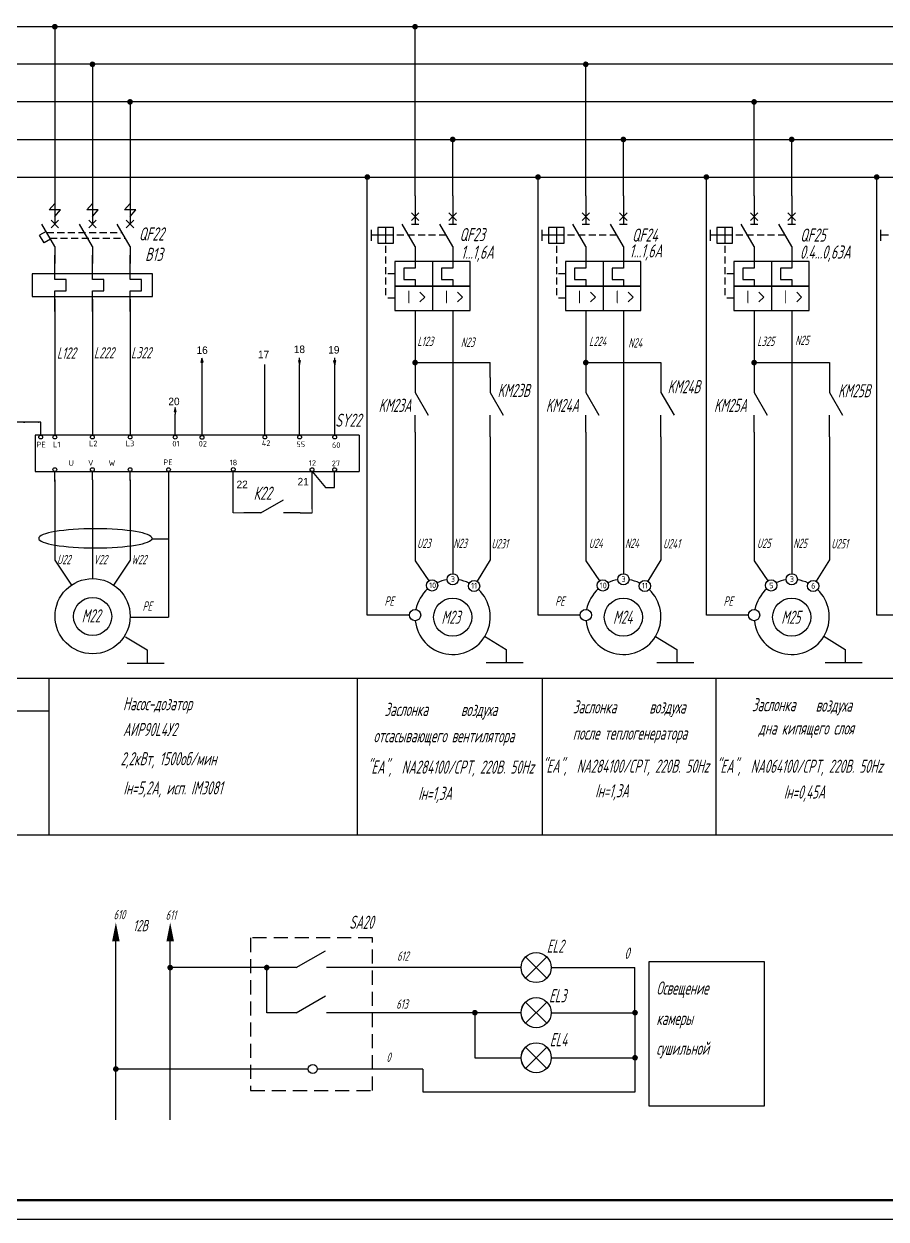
# Model space of a CAD drawing. Header units: millimetres. Extents: x 294 to 6216, y -3442 to 2720.
# Drawn here: x 538.6 to 767.9, y 215.3 to 533.3 of the extents above; entities that cross this region are included whole.
import ezdxf

# ---------------------------------------------------------------- set-up
doc = ezdxf.new("R2010")
doc.units = ezdxf.units.MM
doc.header["$LTSCALE"] = 15
for name, pattern in [('DOT', [0.25, 0, -0.25]), ('HIDDEN', [0.375, 0.25, -0.125]), ('HIDDEN2', [0.1875, 0.125, -0.0625]), ('K5LT_BASIC', [0])]:
    doc.linetypes.add(name, pattern=pattern)
doc.layers.add('0.35 TEXT', color=7, linetype='Continuous', lineweight=35)
doc.layers.add('LWT 0.6', color=7, linetype='Continuous', lineweight=50)
for name, color, linetype in [('2DE_SWN', 7, 'Continuous'), ('ШТРИХОВАЯ', 7, 'HIDDEN'), ('ШТРИХОВАЯ 2', 7, 'HIDDEN2')]:
    doc.layers.add(name, color=color, linetype=linetype)
doc.styles.add('33', font='gost.shx', dxfattribs={"width": 0.75, "oblique": 15, "height": 2.5})
doc.styles.add('34', font='gost.shx', dxfattribs={"width": 0.75, "oblique": 15, "height": 3.5})
doc.styles.add('OPIS', font='TXT.SHX', dxfattribs={"height": 1.5})
doc.styles.add('OPSI', font='ISI-ROMANS_PL.SHX', dxfattribs={"height": 1.5})

# ---------------------------------------------------------------- blocks, each defined once
blk = doc.blocks.new('Реле тепловое 3 ф')
at = {"linetype": 'K5LT_BASIC'}
for p, q in [((0, -6.5), (0, 0)), ((10, -6.5), (10, 0)), ((20, -6.5), (20, 0)), ((6, -5), (-6, -5)), ((-6, -5), (-6, -11)), ((16, -5), (4, -5)), ((26, -5), (14, -5)), ((26, -11), (26, -5)), ((3, -6.5), (0, -6.5)), ((0, -9.5), (3, -9.5)), ((0, -15), (0, -9.5)), ((3, -9.5), (3, -6.5)), ((13, -6.5), (10, -6.5)), ((10, -9.5), (13, -9.5)), ((10, -15), (10, -9.5)), ((13, -9.5), (13, -6.5)), ((23, -6.5), (20, -6.5)), ((20, -9.5), (23, -9.5)), ((20, -15), (20, -9.5)), ((23, -9.5), (23, -6.5)), ((-6, -11), (6, -11)), ((4, -11), (16, -11)), ((14, -11), (26, -11))]:
    blk.add_line(p, q, dxfattribs=at)
blk = doc.blocks.new('STRZALKA')
h = blk.add_hatch(color=256)
h.dxf.hatch_style = 2
h.paths.add_polyline_path([(0.73, 0), (0.73, -0.28), (1.8, 0), (0.73, 0.28)])
blk.add_line((0.73, 0), (0, 0))
blk.add_lwpolyline([(1.8, 0), (0.73, 0.28), (0.73, -0.28)], close=True)
blk = doc.blocks.new('НР контакт')
at = {"linetype": 'K5LT_BASIC'}
for p, q in [((4.5, 0), (10.5, 3.46)), ((4.5, 0), (0, 0)), ((15, 0), (10.5, 0))]:
    blk.add_line(p, q, dxfattribs=at)

msp = doc.modelspace()

# ---------------------------------------------------------------- linework, layer by layer
for p, q in [((1437.65, 532.549, -0.02), (334.576, 532.549, -0.02)), ((1547.638, 532.549, -0.02), (394.377, 532.549, -0.02)), ((546.85, 532.549, -0.02), (546.864, 480.049, -0.02)), ((642.665, 487.549, -0.02), (642.658, 532.549, -0.02)), ((1437.65, 522.549, -0.02), (334.576, 522.549, -0.02)), ((1547.638, 522.549, -0.02), (394.377, 522.549, -0.02)), ((556.857, 522.549, -0.02), (556.864, 480.049, -0.02)), ((688.053, 487.549, -0.02), (688.046, 522.549, -0.02)), ((1437.65, 512.549, -0.02), (334.576, 512.549, -0.02)), ((1547.638, 512.549, -0.02), (394.377, 512.549, -0.02)), ((566.864, 512.549, -0.02), (566.864, 480.049, -0.02)), ((732.823, 487.549, -0.02), (732.817, 512.549, -0.02)), ((334.576, 502.549, -0.02), (1437.65, 502.549, -0.02)), ((394.377, 502.549, -0.02), (1547.638, 502.549, -0.02)), ((652.665, 487.549, -0.02), (652.665, 502.549, -0.02)), ((698.053, 487.549, -0.02), (698.053, 502.549, -0.02)), ((742.823, 487.549, -0.02), (742.823, 502.549, -0.02)), ((629.96, 375.992, -0.02), (629.96, 492.924, -0.02)), ((675.349, 375.992, -0.02), (675.349, 492.924, -0.02)), ((720.119, 375.992, -0.02), (720.119, 492.924, -0.02)), ((765.414, 375.992, -0.02), (765.414, 492.924, -0.02)), ((334.576, 492.549, -0.02), (1435.401, 492.549, -0.02)), ((405.206, 492.549, -0.02), (1547.638, 492.549, -0.02)), ((642.665, 487.549, -0.02), (642.665, 480.049, -0.02)), ((642.665, 487.549, -0.02), (642.665, 480.049, -0.02)), ((652.665, 487.549, -0.02), (652.665, 480.049, -0.02)), ((652.665, 487.549, -0.02), (652.665, 480.049, -0.02)), ((688.053, 487.549, -0.02), (688.053, 480.049, -0.02)), ((688.053, 487.549, -0.02), (688.053, 480.049, -0.02)), ((698.053, 487.549, -0.02), (698.053, 480.049, -0.02)), ((698.053, 487.549, -0.02), (698.053, 480.049, -0.02)), ((732.823, 487.549, -0.02), (732.823, 480.049, -0.02)), ((732.823, 487.549, -0.02), (732.823, 480.049, -0.02)), ((742.823, 487.549, -0.02), (742.823, 480.049, -0.02)), ((742.823, 487.549, -0.02), (742.823, 480.049, -0.02)), ((545.364, 483.799, -0.02), (546.864, 485.549, -0.02)), ((548.364, 483.799, -0.02), (545.364, 483.799, -0.02)), ((546.864, 482.049, -0.02), (548.364, 483.799, -0.02)), ((555.364, 483.799, -0.02), (556.864, 485.549, -0.02)), ((558.364, 483.799, -0.02), (555.364, 483.799, -0.02)), ((556.864, 482.049, -0.02), (558.364, 483.799, -0.02)), ((565.364, 483.799, -0.02), (566.864, 485.549, -0.02)), ((568.364, 483.799, -0.02), (565.364, 483.799, -0.02)), ((566.864, 482.049, -0.02), (568.364, 483.799, -0.02)), ((545.864, 479.049, -0.02), (547.864, 481.049, -0.02)), ((545.864, 481.049, -0.02), (547.864, 479.049, -0.02)), ((555.864, 479.049, -0.02), (557.864, 481.049, -0.02)), ((555.864, 481.049, -0.02), (557.864, 479.049, -0.02)), ((565.864, 479.049, -0.02), (567.864, 481.049, -0.02)), ((565.864, 481.049, -0.02), (567.864, 479.049, -0.02)), ((641.665, 481.008, -0.02), (643.665, 483.008, -0.02)), ((641.665, 483.008, -0.02), (643.665, 481.008, -0.02)), ((651.665, 481.008, -0.02), (653.665, 483.008, -0.02)), ((651.665, 483.008, -0.02), (653.665, 481.008, -0.02)), ((687.053, 481.008, -0.02), (689.053, 483.008, -0.02)), ((687.053, 483.008, -0.02), (689.053, 481.008, -0.02)), ((697.053, 481.008, -0.02), (699.053, 483.008, -0.02)), ((697.053, 483.008, -0.02), (699.053, 481.008, -0.02)), ((731.823, 481.008, -0.02), (733.823, 483.008, -0.02)), ((731.823, 483.008, -0.02), (733.823, 481.008, -0.02)), ((741.823, 481.008, -0.02), (743.823, 483.008, -0.02)), ((741.823, 483.008, -0.02), (743.823, 481.008, -0.02)), ((544.554, 478.049, -0.02), (542.824, 477.049, -0.02)), ((543.984, 475.049, -0.02), (542.824, 477.049, -0.02)), ((546.864, 474.049, -0.02), (543.404, 480.049, -0.02)), ((556.864, 474.049, -0.02), (553.404, 480.049, -0.02)), ((566.864, 474.049, -0.02), (563.404, 480.049, -0.02)), ((631.031, 475.567, -0.02), (631.031, 478.53, -0.02)), ((633.069, 477.049, -0.02), (631.031, 477.049, -0.02)), ((635.889, 477.049, -0.02), (632.716, 477.049, -0.02)), ((634.834, 479.167, -0.02), (634.834, 474.93, -0.02)), ((642.665, 474.049, -0.02), (639.205, 480.049, -0.02)), ((641.665, 480.049, -0.02), (643.665, 480.049, -0.02)), ((652.665, 474.049, -0.02), (649.205, 480.049, -0.02)), ((651.665, 480.049, -0.02), (653.665, 480.049, -0.02)), ((676.419, 475.567, -0.02), (676.419, 478.53, -0.02)), ((678.457, 477.049, -0.02), (676.419, 477.049, -0.02)), ((681.278, 477.049, -0.02), (678.104, 477.049, -0.02)), ((680.223, 479.167, -0.02), (680.223, 474.93, -0.02)), ((688.053, 474.049, -0.02), (684.593, 480.049, -0.02)), ((687.053, 480.049, -0.02), (689.053, 480.049, -0.02)), ((698.053, 474.049, -0.02), (694.593, 480.049, -0.02)), ((697.053, 480.049, -0.02), (699.053, 480.049, -0.02)), ((721.19, 475.567, -0.02), (721.19, 478.53, -0.02)), ((723.228, 477.049, -0.02), (721.19, 477.049, -0.02)), ((726.048, 477.049, -0.02), (722.874, 477.049, -0.02)), ((724.993, 479.167, -0.02), (724.993, 474.93, -0.02)), ((732.823, 474.049, -0.02), (729.363, 480.049, -0.02)), ((731.823, 480.049, -0.02), (733.823, 480.049, -0.02)), ((742.823, 474.049, -0.02), (739.363, 480.049, -0.02)), ((741.823, 480.049, -0.02), (743.823, 480.049, -0.02)), ((766.484, 475.567, -0.02), (766.484, 478.53, -0.02)), ((768.522, 477.049, -0.02), (766.484, 477.049, -0.02)), ((545.714, 476.049, -0.02), (543.984, 475.049, -0.02)), ((546.864, 474.049, -0.02), (546.864, 469.549, -0.02)), ((556.864, 474.049, -0.02), (556.864, 469.549, -0.02)), ((566.864, 474.049, -0.02), (566.864, 469.549, -0.02)), ((642.665, 474.049, -0.02), (642.665, 469.549, -0.02)), ((652.665, 474.049, -0.02), (652.665, 469.549, -0.02)), ((688.053, 474.049, -0.02), (688.053, 469.549, -0.02)), ((698.053, 474.049, -0.02), (698.053, 469.549, -0.02)), ((732.823, 474.049, -0.02), (732.823, 469.549, -0.02)), ((742.823, 474.049, -0.02), (742.823, 469.549, -0.02)), ((642.665, 468.299, -0.02), (639.665, 468.299, -0.02)), ((639.665, 468.299, -0.02), (639.665, 465.299, -0.02)), ((642.665, 469.549, -0.02), (642.665, 468.299, -0.02)), ((647.288, 470.049, -0.02), (647.288, 463.549, -0.02)), ((652.665, 468.299, -0.02), (649.665, 468.299, -0.02)), ((649.665, 468.299, -0.02), (649.665, 465.299, -0.02)), ((652.665, 469.549, -0.02), (652.665, 468.299, -0.02)), ((688.053, 468.299, -0.02), (685.053, 468.299, -0.02)), ((685.053, 468.299, -0.02), (685.053, 465.299, -0.02)), ((688.053, 469.549, -0.02), (688.053, 468.299, -0.02)), ((692.676, 470.049, -0.02), (692.676, 463.549, -0.02)), ((698.053, 468.299, -0.02), (695.053, 468.299, -0.02)), ((695.053, 468.299, -0.02), (695.053, 465.299, -0.02)), ((698.053, 469.549, -0.02), (698.053, 468.299, -0.02)), ((732.823, 468.299, -0.02), (729.823, 468.299, -0.02)), ((729.823, 468.299, -0.02), (729.823, 465.299, -0.02)), ((732.823, 469.549, -0.02), (732.823, 468.299, -0.02)), ((737.447, 470.049, -0.02), (737.447, 463.549, -0.02)), ((742.823, 468.299, -0.02), (739.823, 468.299, -0.02)), ((739.823, 468.299, -0.02), (739.823, 465.299, -0.02)), ((742.823, 469.549, -0.02), (742.823, 468.299, -0.02)), ((639.665, 465.299, -0.02), (642.665, 465.299, -0.02)), ((642.665, 465.299, -0.02), (642.665, 463.549, -0.02)), ((649.665, 465.299, -0.02), (652.665, 465.299, -0.02)), ((652.665, 465.299, -0.02), (652.665, 463.549, -0.02)), ((685.053, 465.299, -0.02), (688.053, 465.299, -0.02)), ((688.053, 465.299, -0.02), (688.053, 463.549, -0.02)), ((695.053, 465.299, -0.02), (698.053, 465.299, -0.02)), ((698.053, 465.299, -0.02), (698.053, 463.549, -0.02)), ((729.823, 465.299, -0.02), (732.823, 465.299, -0.02)), ((732.823, 465.299, -0.02), (732.823, 463.549, -0.02)), ((739.823, 465.299, -0.02), (742.823, 465.299, -0.02)), ((742.823, 465.299, -0.02), (742.823, 463.549, -0.02)), ((643.952, 461.937, -0.02), (645.266, 460.623, -0.02)), ((647.288, 463.549, -0.02), (647.288, 457.049, -0.02)), ((653.976, 461.937, -0.02), (655.291, 460.623, -0.02)), ((689.34, 461.937, -0.02), (690.655, 460.623, -0.02)), ((692.676, 463.549, -0.02), (692.676, 457.049, -0.02)), ((699.365, 461.937, -0.02), (700.679, 460.623, -0.02)), ((734.111, 461.937, -0.02), (735.425, 460.623, -0.02)), ((737.447, 463.549, -0.02), (737.447, 457.049, -0.02)), ((744.135, 461.937, -0.02), (745.449, 460.623, -0.02)), ((546.864, 460.049, -0.02), (546.864, 447.33, -0.02)), ((556.864, 460.049, -0.02), (556.864, 447.33, -0.02)), ((566.864, 460.049, -0.02), (566.864, 447.33, -0.02)), ((645.266, 460.623, -0.02), (643.952, 459.308, -0.02)), ((655.291, 460.623, -0.02), (653.976, 459.308, -0.02)), ((690.655, 460.623, -0.02), (689.34, 459.308, -0.02)), ((700.679, 460.623, -0.02), (699.365, 459.308, -0.02)), ((735.425, 460.623, -0.02), (734.111, 459.308, -0.02)), ((745.449, 460.623, -0.02), (744.135, 459.308, -0.02)), ((642.665, 457.049, -0.02), (642.665, 435.189, -0.02)), ((642.665, 457.049, -0.02), (642.665, 449.549, -0.02)), ((652.665, 457.049, -0.02), (652.665, 420.159, -0.02)), ((652.665, 457.049, -0.02), (652.665, 449.549, -0.02)), ((688.053, 457.049, -0.02), (688.053, 435.189, -0.02)), ((688.053, 457.049, -0.02), (688.053, 449.549, -0.02)), ((698.053, 457.049, -0.02), (698.053, 419.265, -0.02)), ((698.053, 457.049, -0.02), (698.053, 449.549, -0.02)), ((732.823, 457.049, -0.02), (732.823, 435.189, -0.02)), ((732.823, 457.049, -0.02), (732.823, 449.549, -0.02)), ((742.823, 457.049, -0.02), (742.823, 420.159, -0.02)), ((742.823, 457.049, -0.02), (742.823, 449.549, -0.02)), ((546.864, 447.33, -0.02), (546.864, 423.867, -0.02)), ((556.864, 447.33, -0.02), (556.864, 423.867, -0.02)), ((566.864, 447.33, -0.02), (566.864, 423.867, -0.02)), ((602.72, 423.867, -0.02), (602.72, 442.716, -0.02)), ((611.951, 423.861, -0.02), (611.951, 442.482, -0.02)), ((621.276, 443.674, -0.02), (621.276, 442.609, -0.02)), ((642.665, 443.187, -0.02), (662.665, 443.187, -0.02)), ((662.665, 439.252, -0.02), (662.665, 443.187, -0.02)), ((688.053, 443.187, -0.02), (708.053, 443.187, -0.02)), ((708.053, 443.187, -0.02), (708.053, 435.189, -0.02)), ((732.823, 443.187, -0.02), (752.823, 443.187, -0.02)), ((752.823, 443.187, -0.02), (752.823, 435.189, -0.02)), ((662.665, 439.252, -0.02), (662.665, 435.189, -0.02)), ((543.097, 427.353, -0.02), (536.851, 427.353, -0.02)), ((543.097, 423.867, -0.02), (543.097, 427.353, -0.02)), ((642.665, 420.153, -0.02), (642.665, 390.423, -0.02)), ((652.665, 420.159, -0.02), (652.665, 387.022, -0.02)), ((662.665, 420.189, -0.02), (662.665, 390.693, -0.02)), ((688.053, 420.153, -0.02), (688.053, 390.423, -0.02)), ((698.053, 420.159, -0.02), (698.053, 387.022, -0.02)), ((708.053, 420.189, -0.02), (708.053, 390.693, -0.02)), ((732.823, 420.153, -0.02), (732.823, 390.423, -0.02)), ((742.823, 420.159, -0.02), (742.823, 387.022, -0.02)), ((752.823, 420.189, -0.02), (752.823, 390.693, -0.02)), ((541.616, 414.194, -0.02), (627.8, 414.194, -0.02)), ((546.863, 411.545, -0.02), (546.864, 414.194, -0.02)), ((556.864, 412.026, -0.02), (556.864, 414.194, -0.02)), ((566.864, 411.781, -0.02), (566.864, 414.194, -0.02)), ((577.109, 414.119, -0.02), (577.109, 375.411, -0.02)), ((594.319, 403.214, -0.02), (594.319, 414.194, -0.02)), ((615.262, 406.308, -0.02), (615.262, 414.195, -0.02)), ((546.864, 412.026, -0.02), (546.859, 390.635, -0.02)), ((556.864, 412.026, -0.02), (556.864, 385.699, -0.02)), ((566.864, 412.026, -0.02), (566.859, 390.635, -0.02)), ((615.262, 404.162, -0.02), (615.262, 412.614, -0.02)), ((612.142, 403.214, -0.02), (615.262, 403.214, -0.02)), ((572.704, 396.3, -0.02), (577.109, 396.3, -0.02)), ((546.859, 390.635, -0.02), (551.306, 383.988, -0.02)), ((566.859, 390.635, -0.02), (562.473, 384.001, -0.02)), ((642.665, 390.423, -0.02), (646.337, 385.123, -0.02)), ((662.665, 390.693, -0.02), (659.151, 385.016, -0.02)), ((688.053, 390.423, -0.02), (691.725, 385.123, -0.02)), ((708.053, 390.693, -0.02), (704.539, 385.016, -0.02)), ((732.823, 390.423, -0.02), (736.496, 385.123, -0.02)), ((752.823, 390.693, -0.02), (749.309, 385.016, -0.02)), ((641.152, 375.992, -0.02), (629.96, 375.992, -0.02)), ((686.568, 375.992, -0.02), (675.349, 375.992, -0.02)), ((731.31, 375.992, -0.02), (720.119, 375.992, -0.02)), ((776.605, 375.992, -0.02), (765.414, 375.992, -0.02)), ((1225.92, 359.112, -0.02), (339.705, 359.112, -0.02)), ((545.274, 359.112, -0.02), (545.274, 317.449, -0.02)), ((627.221, 359.112, -0.02), (627.221, 317.449, -0.02)), ((676.463, 359.112, -0.02), (676.463, 317.449, -0.02)), ((722.652, 359.112, -0.02), (722.652, 317.449, -0.02)), ((339.705, 350.485, -0.02), (545.274, 350.485, -0.02)), ((1225.92, 317.449, -0.02), (339.705, 317.449, -0.02)), ((563.085, 255.212, -0.02), (563.085, 289.219, -0.02)), ((577.531, 241.72, -0.02), (577.531, 289.208, -0.02)), ((611.066, 282.212, -0.02), (618.86, 286.712, -0.02)), ((677.696, 285.039, -0.02), (672.036, 279.386, -0.02)), ((677.693, 279.382, -0.02), (672.039, 285.042, -0.02)), ((603.206, 282.212, -0.02), (577.531, 282.212, -0.02)), ((577.531, 282.212, -0.02), (577.531, 282.212, -0.02)), ((611.066, 282.212, -0.02), (603.197, 282.212, -0.02)), ((603.206, 270.212, -0.02), (603.206, 282.212, -0.02)), ((670.857, 282.212, -0.02), (619.066, 282.212, -0.02)), ((678.857, 282.212, -0.02), (701.14, 282.212, -0.02)), ((701.149, 258.212, -0.02), (701.14, 282.212, -0.02)), ((611.066, 270.212, -0.02), (618.86, 274.712, -0.02)), ((677.696, 273.039, -0.02), (672.036, 267.386, -0.02)), ((677.696, 273.039, -0.02), (672.036, 267.386, -0.02)), ((677.693, 267.382, -0.02), (672.039, 273.042, -0.02)), ((677.693, 267.382, -0.02), (672.039, 273.042, -0.02)), ((611.066, 270.212, -0.02), (603.206, 270.212, -0.02)), ((627.877, 270.212, -0.02), (619.066, 270.212, -0.02)), ((670.866, 270.212, -0.02), (627.877, 270.212, -0.02)), ((658.559, 270.212, -0.02), (658.559, 258.212, -0.02)), ((678.866, 270.212, -0.02), (701.149, 270.212, -0.02)), ((677.696, 261.039, -0.02), (672.036, 255.386, -0.02)), ((677.696, 261.039, -0.02), (672.036, 255.386, -0.02)), ((677.693, 255.382, -0.02), (672.039, 261.042, -0.02)), ((677.693, 255.382, -0.02), (672.039, 261.042, -0.02)), ((658.559, 258.212, -0.02), (670.857, 258.212, -0.02)), ((678.866, 258.212, -0.02), (701.149, 258.212, -0.02)), ((701.149, 249.169, -0.02), (701.149, 258.212, -0.02)), ((611.066, 255.212, -0.02), (563.085, 255.212, -0.02)), ((563.085, 241.72, -0.02), (563.085, 255.212, -0.02)), ((614.255, 255.212, -0.02), (611.066, 255.212, -0.02)), ((644.721, 255.212, -0.02), (616.662, 255.212, -0.02)), ((644.721, 255.212, -0.02), (644.721, 249.169, -0.02)), ((644.721, 249.169, -0.02), (701.149, 249.169, -0.02)), ((308.213, 215.294, -0.02), (1569.213, 215.294, -0.02))]:
    msp.add_line(p, q)
at = {"ltscale": 2}
for p, q in [((585.999, 423.778, -0.02), (585.999, 443.333, -0.02)), ((621.275, 423.848, -0.02), (621.276, 443.674, -0.02)), ((578.849, 423.854, -0.02), (578.849, 429.435, -0.02)), ((627.8, 423.867, -0.02), (541.616, 423.867, -0.02)), ((541.616, 423.867, -0.02), (541.616, 414.194, -0.02)), ((627.8, 423.867, -0.02), (627.8, 414.194, -0.02)), ((615.262, 414.195, -0.02), (618.831, 409.947, -0.02)), ((621.263, 409.947, -0.02), (621.263, 414.194, -0.02)), ((618.831, 409.947, -0.02), (621.263, 409.947, -0.02))]:
    msp.add_line(p, q, dxfattribs=at)
at = {"linetype": 'K5LT_BASIC'}
for p, q in [((642.665, 435.189, -0.02), (646.125, 429.189, -0.02)), ((662.665, 435.189, -0.02), (666.125, 429.189, -0.02)), ((688.053, 435.189, -0.02), (691.513, 429.189, -0.02)), ((708.053, 435.189, -0.02), (711.513, 429.189, -0.02)), ((732.823, 435.189, -0.02), (736.283, 429.189, -0.02)), ((752.823, 435.189, -0.02), (756.283, 429.189, -0.02)), ((642.665, 424.689, -0.02), (642.665, 429.189, -0.02)), ((662.665, 423.409, -0.02), (662.665, 429.189, -0.02)), ((688.053, 424.689, -0.02), (688.053, 429.189, -0.02)), ((708.053, 423.409, -0.02), (708.053, 429.189, -0.02)), ((732.823, 424.689, -0.02), (732.823, 429.189, -0.02)), ((752.823, 423.409, -0.02), (752.823, 429.189, -0.02)), ((642.665, 424.689, -0.02), (642.665, 420.189, -0.02)), ((662.665, 423.409, -0.02), (662.665, 420.189, -0.02)), ((688.053, 424.689, -0.02), (688.053, 420.189, -0.02)), ((708.053, 423.409, -0.02), (708.053, 420.189, -0.02)), ((732.823, 424.689, -0.02), (732.823, 420.189, -0.02)), ((752.823, 423.409, -0.02), (752.823, 420.189, -0.02))]:
    msp.add_line(p, q, dxfattribs=at)
at = {"linetype": 'DOT', "lineweight": 25}
for p, q in [((538.696, 427.353, -0.02), (543.003, 427.353, -0.02)), ((543.097, 423.867, -0.02), (543.097, 427.36, -0.02))]:
    msp.add_line(p, q, dxfattribs=at)
at = {"linetype": 'Continuous'}
for p, q in [((566.891, 375.414, -0.02), (577.109, 375.411, -0.02)), ((565.677, 370.25, -0.02), (571.433, 366.736, -0.02)), ((661.156, 370.401, -0.02), (666.912, 366.887, -0.02)), ((706.601, 370.343, -0.02), (712.3, 366.887, -0.02)), ((751.315, 370.401, -0.02), (757.07, 366.887, -0.02)), ((571.433, 366.736, -0.02), (571.433, 363.223, -0.02)), ((666.912, 366.887, -0.02), (666.912, 363.373, -0.02)), ((712.3, 366.887, -0.02), (712.3, 363.373, -0.02)), ((757.07, 366.887, -0.02), (757.07, 363.373, -0.02)), ((566.088, 363.223, -0.02), (575.955, 363.223, -0.02)), ((661.567, 363.373, -0.02), (671.434, 363.373, -0.02)), ((706.956, 363.373, -0.02), (716.822, 363.373, -0.02)), ((751.726, 363.373, -0.02), (761.592, 363.373, -0.02))]:
    msp.add_line(p, q, dxfattribs=at)
at = {"const_width": 0.75, "elevation": -0.02}
for points in [[(546.475, 532.549, 1), (547.225, 532.549, 1)], [(546.482, 532.549, 1), (547.232, 532.549, 1)], [(642.283, 532.549, 1), (643.033, 532.549, 1)], [(556.482, 522.549, 1), (557.232, 522.549, 1)], [(556.489, 522.549, 1), (557.239, 522.549, 1)], [(687.671, 522.549, 1), (688.421, 522.549, 1)], [(566.482, 512.549, 1), (567.232, 512.549, 1)], [(566.489, 512.549, 1), (567.239, 512.549, 1)], [(732.442, 512.549, 1), (733.192, 512.549, 1)], [(652.29, 502.549, 1), (653.04, 502.549, 1)], [(697.678, 502.549, 1), (698.428, 502.549, 1)], [(742.448, 502.549, 1), (743.198, 502.549, 1)], [(629.585, 492.549, 1), (630.335, 492.549, 1)], [(674.974, 492.549, 1), (675.724, 492.549, 1)], [(719.744, 492.549, 1), (720.494, 492.549, 1)], [(765.039, 492.549, 1), (765.789, 492.549, 1)], [(642.29, 443.187, -1), (643.04, 443.187, -1)], [(687.678, 443.187, -1), (688.428, 443.187, -1)], [(732.448, 443.187, -1), (733.198, 443.187, -1)], [(577.156, 282.212, 1), (577.906, 282.212, 1)], [(602.831, 282.212, 1), (603.581, 282.212, 1)], [(658.189, 270.212, 1), (658.939, 270.212, 1)], [(700.774, 270.212, 1), (701.524, 270.212, 1)], [(700.774, 258.212, 1), (701.524, 258.212, 1)], [(562.71, 255.212, 1), (563.46, 255.212, 1)]]:
    msp.add_lwpolyline(points, format="xyb", close=True, dxfattribs=at)
at = {"elevation": -0.02}
for points in [[(632.716, 474.93), (636.953, 474.93), (636.953, 479.167), (632.716, 479.167)], [(678.104, 474.93), (682.341, 474.93), (682.341, 479.167), (678.104, 479.167)], [(722.874, 474.93), (727.112, 474.93), (727.112, 479.167), (722.874, 479.167)], [(637.288, 463.549), (657.288, 463.549), (657.288, 470.049), (637.288, 470.049)], [(682.676, 463.549), (702.676, 463.549), (702.676, 470.049), (682.676, 470.049)], [(727.447, 463.549), (747.447, 463.549), (747.447, 470.049), (727.447, 470.049)], [(637.288, 457.049), (657.288, 457.049), (657.288, 463.549), (637.288, 463.549)], [(682.676, 457.049), (702.676, 457.049), (702.676, 463.549), (682.676, 463.549)], [(727.447, 457.049), (747.447, 457.049), (747.447, 463.549), (727.447, 463.549)], [(704.811, 245.444), (735.602, 245.444), (735.602, 283.726), (704.811, 283.726)]]:
    msp.add_lwpolyline(points, close=True, dxfattribs=at)
for points in [[(563.085, 289.219, 2, 0, 0), (563.088, 294.219, 0, 0, 0)], [(577.531, 289.208, 2, 0, 0), (577.534, 294.208, 0, 0, 0)]]:
    msp.add_lwpolyline(points, format="xyseb", dxfattribs=at)
for centre, radius in [((543.097, 423.367, -0.02), 0.5), ((546.864, 423.367, -0.02), 0.5), ((556.837, 423.361, -0.02), 0.5), ((566.864, 423.361, -0.02), 0.5), ((578.849, 423.354, -0.02), 0.5), ((585.999, 423.291, -0.02), 0.5), ((602.72, 423.367, -0.02), 0.5), ((611.951, 423.361, -0.02), 0.5), ((621.275, 423.361, -0.02), 0.5), ((546.864, 414.707, -0.02), 0.5), ((556.837, 414.701, -0.02), 0.5), ((566.864, 414.701, -0.02), 0.5), ((577.109, 414.694, -0.02), 0.5), ((594.319, 414.757, -0.02), 0.5), ((615.262, 414.695, -0.02), 0.5), ((621.263, 414.694, -0.02), 0.5), ((556.899, 375.703, -0.02), 9.996), ((647.191, 383.89, -0.02), 1.5), ((652.665, 385.522, -0.02), 1.5), ((658.361, 383.74, -0.02), 1.5), ((692.58, 383.89, -0.02), 1.5), ((698.053, 385.522, -0.02), 1.5), ((703.749, 383.74, -0.02), 1.5), ((737.35, 383.89, -0.02), 1.5), ((742.823, 385.522, -0.02), 1.5), ((748.52, 383.74, -0.02), 1.5), ((556.899, 375.628, -0.02), 5.073), ((652.665, 375.451, -0.02), 5.073), ((698.053, 375.451, -0.02), 5.073), ((742.823, 375.451, -0.02), 5.073), ((642.652, 375.992, -0.02), 1.5), ((688.068, 375.992, -0.02), 1.5), ((732.81, 375.992, -0.02), 1.5), ((674.857, 282.212, -0.02), 4), ((674.857, 270.212, -0.02), 4), ((674.866, 270.212, -0.02), 4), ((674.857, 258.212, -0.02), 4), ((674.866, 258.212, -0.02), 4), ((615.459, 255.212, -0.02), 1.204)]:
    msp.add_circle(centre, radius)
for centre, radius, start, end in [((642.665, 532.369, -0.02), 0.375, 0, 180), ((642.665, 532.369, -0.02), 0.375, 180, 0), ((688.053, 522.369, -0.02), 0.375, 0, 180), ((688.053, 522.369, -0.02), 0.375, 180, 0), ((732.823, 512.369, -0.02), 0.375, 0, 180), ((732.823, 512.369, -0.02), 0.375, 180, 0), ((652.731, 502.369, -0.02), 0.375, 0, 180), ((698.119, 502.369, -0.02), 0.375, 0, 180), ((742.889, 502.369, -0.02), 0.375, 0, 180), ((652.731, 502.369, -0.02), 0.375, 180, 0), ((698.119, 502.369, -0.02), 0.375, 180, 0), ((742.889, 502.369, -0.02), 0.375, 180, 0), ((652.665, 375.526, -0.02), 9.996, 98.60565, 114.59312), ((652.665, 375.526, -0.02), 9.996, 63.86533, 81.39435), ((698.053, 375.526, -0.02), 9.996, 98.60565, 114.59312), ((698.053, 375.526, -0.02), 9.996, 63.86533, 81.39435), ((742.823, 375.526, -0.02), 9.996, 98.60565, 114.59312), ((742.823, 375.526, -0.02), 9.996, 63.86533, 81.39435), ((652.665, 375.526, -0.02), 9.996, 185.92698, 46.65402), ((652.665, 375.526, -0.02), 9.996, 131.80442, 168.7424), ((698.053, 375.526, -0.02), 9.996, 185.93297, 46.65402), ((698.053, 375.526, -0.02), 9.996, 131.80442, 168.72166), ((742.823, 375.526, -0.02), 9.996, 185.92698, 46.65402), ((742.823, 375.526, -0.02), 9.996, 131.80442, 168.7424)]:
    msp.add_arc(centre, radius, start, end)
at = {"extrusion": (0, 0, -1)}
msp.add_ellipse((557.643, 396.42, -0.02), major_axis=(-15.077, 0), ratio=0.169734, dxfattribs=at)
at = {"layer": '2DE_SWN', "lineweight": 0}
for p, q in [((578.849, 431.239, -0.02), (578.849, 429.435, -0.02)), ((615.262, 406.308, -0.02), (615.262, 403.214, -0.02)), ((594.319, 403.214, -0.02), (597.142, 403.214, -0.02))]:
    msp.add_line(p, q, dxfattribs=at)
at = {"layer": 'LWT 0.6'}
msp.add_line((1564.213, 220.294, -0.02), (328.213, 220.294, -0.02), dxfattribs=at)
at = {"layer": 'ШТРИХОВАЯ', "elevation": -0.02}
msp.add_lwpolyline([(598.919, 249.525), (631.312, 249.525), (631.312, 290.092), (598.919, 290.092)], close=True, dxfattribs=at)
at = {"layer": 'ШТРИХОВАЯ 2'}
for p, q in [((544.704, 477.799, -0.02), (564.704, 477.799, -0.02)), ((650.935, 477.049, -0.02), (634.834, 477.049, -0.02)), ((634.834, 477.049, -0.02), (634.834, 460.299, -0.02)), ((696.323, 477.049, -0.02), (680.223, 477.049, -0.02)), ((680.223, 477.049, -0.02), (680.223, 460.299, -0.02)), ((741.093, 477.049, -0.02), (724.993, 477.049, -0.02)), ((724.993, 477.049, -0.02), (724.993, 460.299, -0.02)), ((545.564, 476.299, -0.02), (565.564, 476.299, -0.02)), ((637.288, 466.799, -0.02), (634.834, 466.799, -0.02)), ((682.676, 466.799, -0.02), (680.223, 466.799, -0.02)), ((727.447, 466.799, -0.02), (724.993, 466.799, -0.02)), ((637.288, 460.299, -0.02), (634.834, 460.299, -0.02)), ((682.676, 460.299, -0.02), (680.223, 460.299, -0.02)), ((727.447, 460.299, -0.02), (724.993, 460.299, -0.02))]:
    msp.add_line(p, q, dxfattribs=at)

# ---------------------------------------------------------------- block references
for name, p in [('Реле тепловое 3 ф', (546.864, 471.799, -0.02)), ('НР контакт', (597.142, 403.214, -0.02))]:
    msp.add_blockref(name, p)
at = {"ltscale": 2}
for p, rotation in [((585.99, 442.602, -0.02), 90), ((611.951, 444.406, -0.02), 270), ((621.276, 444.406, -0.02), 270), ((578.849, 429.435, -0.02), 90)]:
    msp.add_blockref('STRZALKA', p, dxfattribs=dict(at, rotation=rotation))

# ---------------------------------------------------------------- texts
at = {"linetype": 'DOT', "char_height": 2, "width": 1.7, "attachment_point": 1, "style": 'OPSI'}
for s, insert in [('16', (584.541, 447.481, -0.02)), ('17', (600.895, 446.348, -0.02)), ('18', (610.404, 447.717, -0.02)), ('19', (619.573, 447.576, -0.02)), ('20', (577.058, 433.847, -0.02)), ('22', (595.193, 411.772, -0.02)), ('21', (611.411, 412.508, -0.02))]:
    msp.add_mtext(s, dxfattribs=dict(at, insert=insert))
at = {"ltscale": 2, "char_height": 1.5, "width": 3, "attachment_point": 1, "style": 'OPIS'}
for s, insert in [('PE', (541.953, 422.109, -0.02)), ('L1', (546.386, 422.129, -0.02)), ('L2', (555.95, 422.419, -0.02)), ('L3', (565.723, 422.419, -0.02)), ('01', (578.104, 422.353, -0.02)), ('02', (585.121, 422.35, -0.02)), ('42', (601.902, 422.488, -0.02)), ('55', (611.084, 422.183, -0.02)), ('60', (620.554, 421.986, -0.02)), ('U', (550.531, 417.207, -0.02)), ('V', (555.691, 417.267, -0.02)), ('W', (561.15, 417.201, -0.02)), ('PE', (575.708, 417.401, -0.02)), ('18', (593.357, 417.338, -0.02)), ('12', (614.419, 417.218, -0.02)), ('27', (620.505, 417.123, -0.02)), ('3', (652.155, 386.295, -0.02)), ('3', (697.543, 386.295, -0.02)), ('3', (742.313, 386.295, -0.02)), ('10', (646.378, 384.656, -0.02)), ('11', (657.538, 384.566, -0.02)), ('10', (691.746, 384.623, -0.02)), ('11', (702.933, 384.574, -0.02)), ('5', (736.833, 384.627, -0.02)), ('6', (747.988, 384.553, -0.02))]:
    msp.add_mtext(s, dxfattribs=dict(at, insert=insert))
at = {"layer": '0.35 TEXT', "oblique": 15}
for s, height, style, width, p in [('QF22', 3.5, '34', 0.8, (569.204, 475.666, -0.02)), ('QF23', 3.5, '34', 0.8, (654.479, 475.49, -0.02)), ('QF24', 3.5, '34', 0.8, (700.336, 475.354, -0.02)), ('QF25', 3.5, '34', 0.8, (745.058, 475.354, -0.02)), ('1...1,6A', 3.5, '34', 0.8, (654.858, 470.809, -0.02)), ('1...1,6A', 3.5, '34', 0.8, (699.646, 471.162, -0.02)), ('0.4...0,63A', 3.5, '34', 0.8, (744.998, 470.847, -0.02)), ('B13', 3.5, '34', 0.8, (570.882, 470.234, -0.02)), ('L123', 2.5, '33', 0.8, (643.257, 447.594, -0.02)), ('N23', 2.5, '33', 0.8, (654.833, 447.356, -0.02)), ('L224', 2.5, '33', 0.8, (688.916, 447.594, -0.02)), ('N24', 2.5, '33', 0.8, (699.34, 447.193, -0.02)), ('L325', 2.5, '33', 0.8, (733.638, 447.594, -0.02)), ('N25', 2.5, '33', 0.8, (743.721, 447.856, -0.02)), ('L122', 3, '33', 0.8, (547.41, 444.236, -0.02)), ('L222', 3, '33', 0.8, (557.227, 444.29, -0.02)), ('L322', 3, '33', 0.8, (567.106, 444.303, -0.02)), ('KM23B', 3.5, '34', 0.75, (664.605, 434.021, -0.02)), ('KM24B', 3.5, '34', 0.75, (709.816, 435.015, -0.02)), ('KM25B', 3.5, '34', 0.75, (755.133, 433.942, -0.02)), ('KM23A', 3.5, '34', 0.75, (632.968, 430.047, -0.02)), ('KM24A', 3.5, '34', 0.75, (677.427, 430.047, -0.02)), ('KM25A', 3.5, '34', 0.75, (722.149, 430.047, -0.02)), ('U23', 2.5, '33', 0.8, (643.176, 393.843, -0.02)), ('N23', 2.5, '33', 0.8, (652.825, 393.843, -0.02)), ('U231', 2.5, '33', 0.8, (662.94, 393.738, -0.02)), ('U24', 2.5, '33', 0.8, (688.834, 393.843, -0.02)), ('N24', 2.5, '33', 0.8, (698.484, 393.843, -0.02)), ('U241', 2.5, '33', 0.8, (708.599, 393.738, -0.02)), ('U25', 2.5, '33', 0.8, (733.557, 393.843, -0.02)), ('N25', 2.5, '33', 0.8, (743.206, 393.843, -0.02)), ('U251', 2.5, '33', 0.8, (753.321, 393.738, -0.02)), ('U22', 2.5, '33', 0.8, (547.437, 389.529, -0.02)), ('V22', 2.5, '33', 0.8, (557.086, 389.529, -0.02)), ('W22', 2.5, '33', 0.8, (567.195, 389.529, -0.02)), ('PE', 2.5, '33', 0.8, (570.188, 377.133, -0.02)), ('PE', 2.5, '33', 0.8, (634.527, 378.483, -0.02)), ('PE', 2.5, '33', 0.8, (679.915, 378.483, -0.02)), ('PE', 2.5, '33', 0.8, (724.685, 378.483, -0.02)), ('M22', 3.5, '34', 0.75, (553.993, 374.043, -0.02)), ('M23', 3.5, '34', 0.75, (649.655, 373.677, -0.02)), ('M24', 3.5, '34', 0.75, (695.313, 373.677, -0.02)), ('M25', 3.5, '34', 0.75, (740.036, 373.677, -0.02)), ('Насос-дозатор', 3.5, '34', 0.75, (564.992, 350.675, -0.02)), ('Заслонка ', 3.5, '34', 0.75, (684.61, 349.837, -0.02)), ('Заслонка', 3.5, '34', 0.75, (732.251, 350.425, -0.02)), ('воздуха', 3.5, '34', 0.75, (749.17, 350.283, -0.02)), ('Заслонка ', 3.5, '34', 0.75, (634.507, 349.149, -0.02)), ('воздуха', 3.5, '34', 0.75, (654.838, 349.126, -0.02)), ('воздуха', 3.5, '34', 0.75, (704.941, 349.813, -0.02)), ('АИР90L4У2', 3.5, '34', 0.75, (564.992, 343.811, -0.02)), ('дна кипящего слоя', 3.5, '34', 0.75, (733.978, 344.211, -0.02)), ('отсасывающего вентилятора', 3.5, '34', 0.75, (631.613, 342.149, -0.02)), ('после теплогенератора', 3.5, '34', 0.75, (684.61, 342.837, -0.02)), ('2,2кВт, 1500об/мин', 3.5, '34', 0.75, (564.324, 336.036, -0.02)), ('"EA",  NA284100/CPT, 220B. 50Hz', 3.5, '34', 0.75, (629.818, 333.808, -0.02)), ('"EA",  NA284100/CPT, 220B. 50Hz', 3.5, '34', 0.75, (676.381, 334.058, -0.02)), ('"EA",  NA064100/CPT, 220B. 50Hz', 3.5, '34', 0.75, (722.652, 334.032, -0.02)), ('Iн=5,2А, исп. IM3081', 3.5, '34', 0.75, (565.09, 328.271, -0.02)), ('Iн=1,3А', 3.5, '34', 0.75, (690.54, 327.506, -0.02)), ('Iн=1,3А', 3.5, '34', 0.75, (643.493, 326.819, -0.02)), ('Iн=0,45А', 3.5, '34', 0.75, (740.708, 327.176, -0.02)), ('610', 2.5, '33', 0.8, (562.486, 295.071, -0.02)), ('611', 2.5, '33', 0.8, (576.329, 294.934, -0.02)), ('SA20', 3.5, '34', 0.75, (625.16, 292.523, -0.02)), ('12В', 3, '33', 0.8, (567.658, 291.88, -0.02)), ('EL2', 3.5, '34', 0.75, (677.669, 286.16, -0.02)), ('612', 2.5, '33', 0.8, (637.874, 284.022, -0.02)), ('0', 3, '33', 0.8, (698.33, 284.532, -0.02)), ('Освещение', 3.5, '34', 0.75, (706.826, 275.027, -0.02)), ('613', 2.5, '33', 0.8, (637.652, 271.266, -0.02)), ('EL3', 3.5, '34', 0.75, (678.277, 272.961, -0.02)), ('камеры', 3.5, '34', 0.75, (706.826, 266.941, -0.02)), ('EL4', 3.5, '34', 0.75, (678.482, 261.282, -0.02)), ('сушильной', 3.5, '34', 0.75, (706.826, 258.998, -0.02)), ('0', 2.5, '33', 0.8, (635.039, 257.108, -0.02))]:
    msp.add_text(s, height=height, dxfattribs=dict(at, style=style, width=width)).set_placement(p)
at = {"layer": '0.35 TEXT', "style": '34', "width": 0.75}
for p in [(640.668, 458.903, -0.02), (650.692, 458.903, -0.02), (686.056, 458.903, -0.02), (696.081, 458.903, -0.02), (730.827, 458.903, -0.02), (740.851, 458.903, -0.02)]:
    msp.add_text('I ', height=3.5, dxfattribs=at).set_placement(p)
at = {"layer": '0.35 TEXT', "style": '34', "oblique": 15, "width": 0.8, "flags": 4}
for tag, p in [('SY22', (621.417, 426.095, -0.02)), ('К22', (599.698, 406.68, -0.02))]:
    msp.add_attdef(tag, p, 'FAL', height=3.5, dxfattribs=at)

doc.saveas('drawing.dxf')
